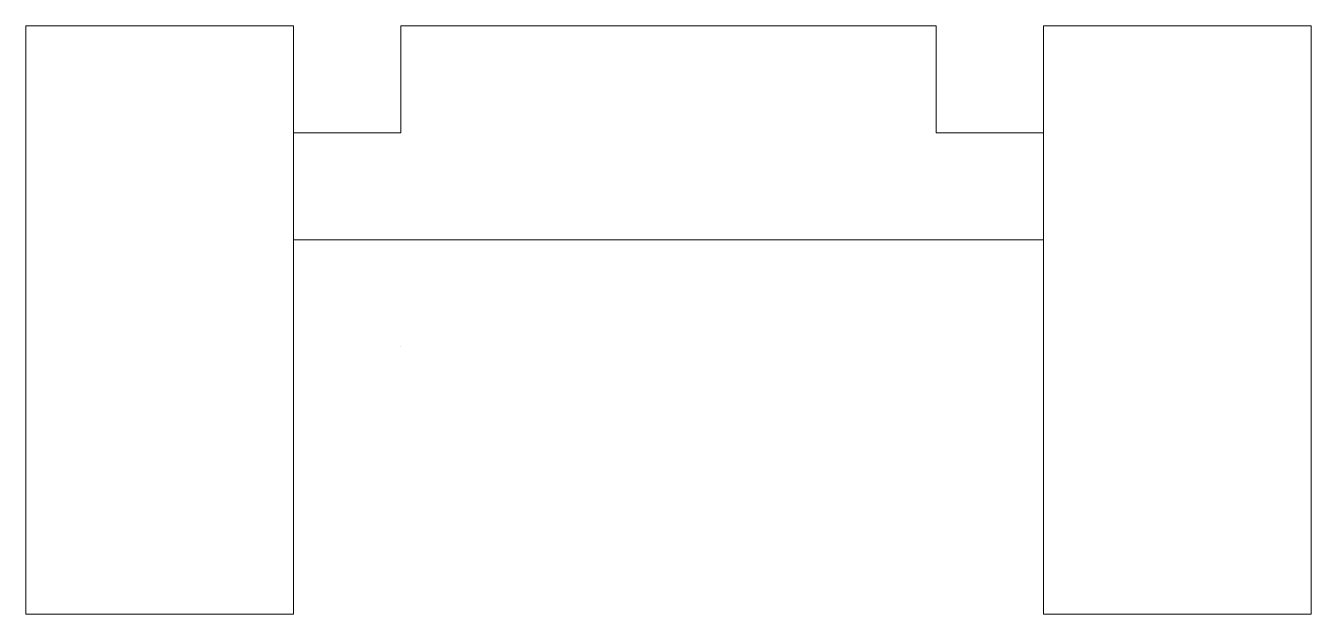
# Model space of a CAD drawing. Header units: millimetres. Extents: x 30 to 270, y 10 to 120.
import ezdxf

# ---------------------------------------------------------------- set-up
doc = ezdxf.new("R2010")
doc.units = ezdxf.units.MM
doc.layers.get('0').update_dxf_attribs({"linetype": 'CONTINUOUS', "lineweight": 0})
for name, color, linetype, lineweight in [('Raum_1', 2, 'CONTINUOUS', 0), ('Raum_2', 3, 'CONTINUOUS', 0), ('Raum_5', 7, 'CONTINUOUS', 0), ('Tueren', 1, 'CONTINUOUS', 0)]:
    doc.layers.add(name, color=color, linetype=linetype, lineweight=lineweight)

msp = doc.modelspace()

# ---------------------------------------------------------------- linework, layer by layer
msp.add_line((100, 60), (100, 60))
at = {"layer": 'Raum_1'}
for p, q in [((80, 120), (30, 120)), ((30, 120), (30, 10)), ((80, 100), (80, 120)), ((80, 10), (80, 80)), ((30, 10), (80, 10))]:
    msp.add_line(p, q, dxfattribs=at)
at = {"layer": 'Raum_2'}
for p, q in [((220, 100), (220, 120)), ((220, 120), (270, 120)), ((270, 120), (270, 10)), ((220, 10), (220, 80)), ((220, 10), (270, 10))]:
    msp.add_line(p, q, dxfattribs=at)
at = {"layer": 'Raum_5'}
for p, q in [((200, 120), (100, 120)), ((100, 120), (100, 100)), ((200, 100), (200, 120)), ((100, 100), (80, 100)), ((220, 100), (200, 100)), ((80, 80), (100, 80)), ((100, 80), (120, 80)), ((140, 80), (160, 80)), ((180, 80), (200, 80)), ((200, 80), (220, 80))]:
    msp.add_line(p, q, dxfattribs=at)
at = {"layer": 'Tueren'}
for p, q in [((80, 100), (80, 80)), ((220, 100), (220, 80)), ((120, 80), (140, 80)), ((160, 80), (180, 80))]:
    msp.add_line(p, q, dxfattribs=at)

doc.saveas('drawing.dxf')
